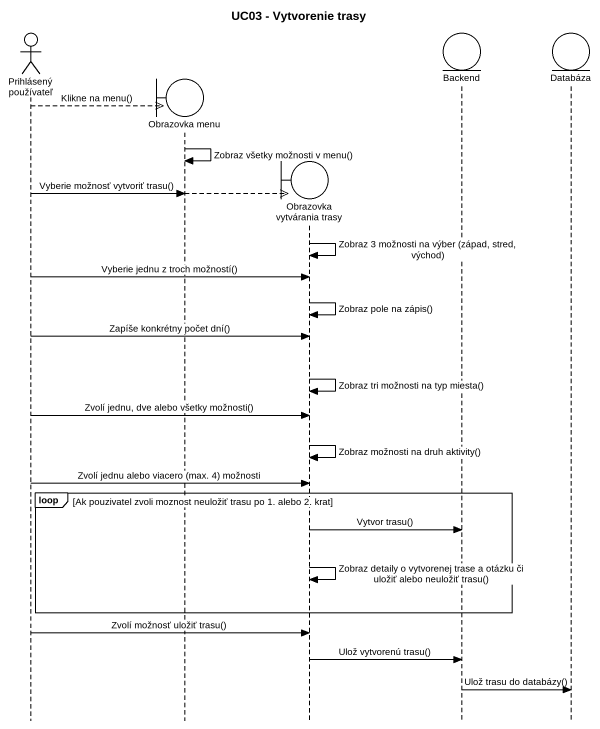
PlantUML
@startuml
title UC03 - Vytvorenie trasy
hide footbox
actor "Prihlásený používateľ" as Prihlásený_používateľ
boundary "Obrazovka menu" as Obrazovka_menu
boundary "Obrazovka vytvárania trasy" as Obrazovka_vytvárania_trasy
entity Backend
entity Databáza

Prihlásený_používateľ -->> Obrazovka_menu ** : Klikne na menu()
Obrazovka_menu -> Obrazovka_menu : Zobraz všetky možnosti v menu()
Obrazovka_menu -->> Obrazovka_vytvárania_trasy **
Prihlásený_používateľ -> Obrazovka_menu : Vyberie možnosť vytvoriť trasu()
Obrazovka_vytvárania_trasy -> Obrazovka_vytvárania_trasy : Zobraz 3 možnosti na výber (západ, stred, východ)
Prihlásený_používateľ -> Obrazovka_vytvárania_trasy : Vyberie jednu z troch možností()
Obrazovka_vytvárania_trasy -> Obrazovka_vytvárania_trasy : Zobraz pole na zápis()
Prihlásený_používateľ -> Obrazovka_vytvárania_trasy : Zapíše konkrétny počet dní()
Obrazovka_vytvárania_trasy -> Obrazovka_vytvárania_trasy : Zobraz tri možnosti na typ miesta()
Prihlásený_používateľ -> Obrazovka_vytvárania_trasy : Zvolí jednu, dve alebo všetky možnosti()
Obrazovka_vytvárania_trasy -> Obrazovka_vytvárania_trasy : Zobraz možnosti na druh aktivity()
Prihlásený_používateľ -> Obrazovka_vytvárania_trasy : Zvolí jednu alebo viacero (max. 4) možnosti
loop Ak pouzivatel zvoli moznost neuložiť trasu po 1. alebo 2. krat
  Obrazovka_vytvárania_trasy -> Backend : Vytvor trasu()
  Obrazovka_vytvárania_trasy -> Obrazovka_vytvárania_trasy : Zobraz detaily o vytvorenej trase a otázku či uložiť alebo neuložiť trasu()
end
Prihlásený_používateľ -> Obrazovka_vytvárania_trasy : Zvolí možnosť uložiť trasu()
Obrazovka_vytvárania_trasy -> Backend : Ulož vytvorenú trasu()
Backend -> Databáza : Ulož trasu do databázy()
@enduml
